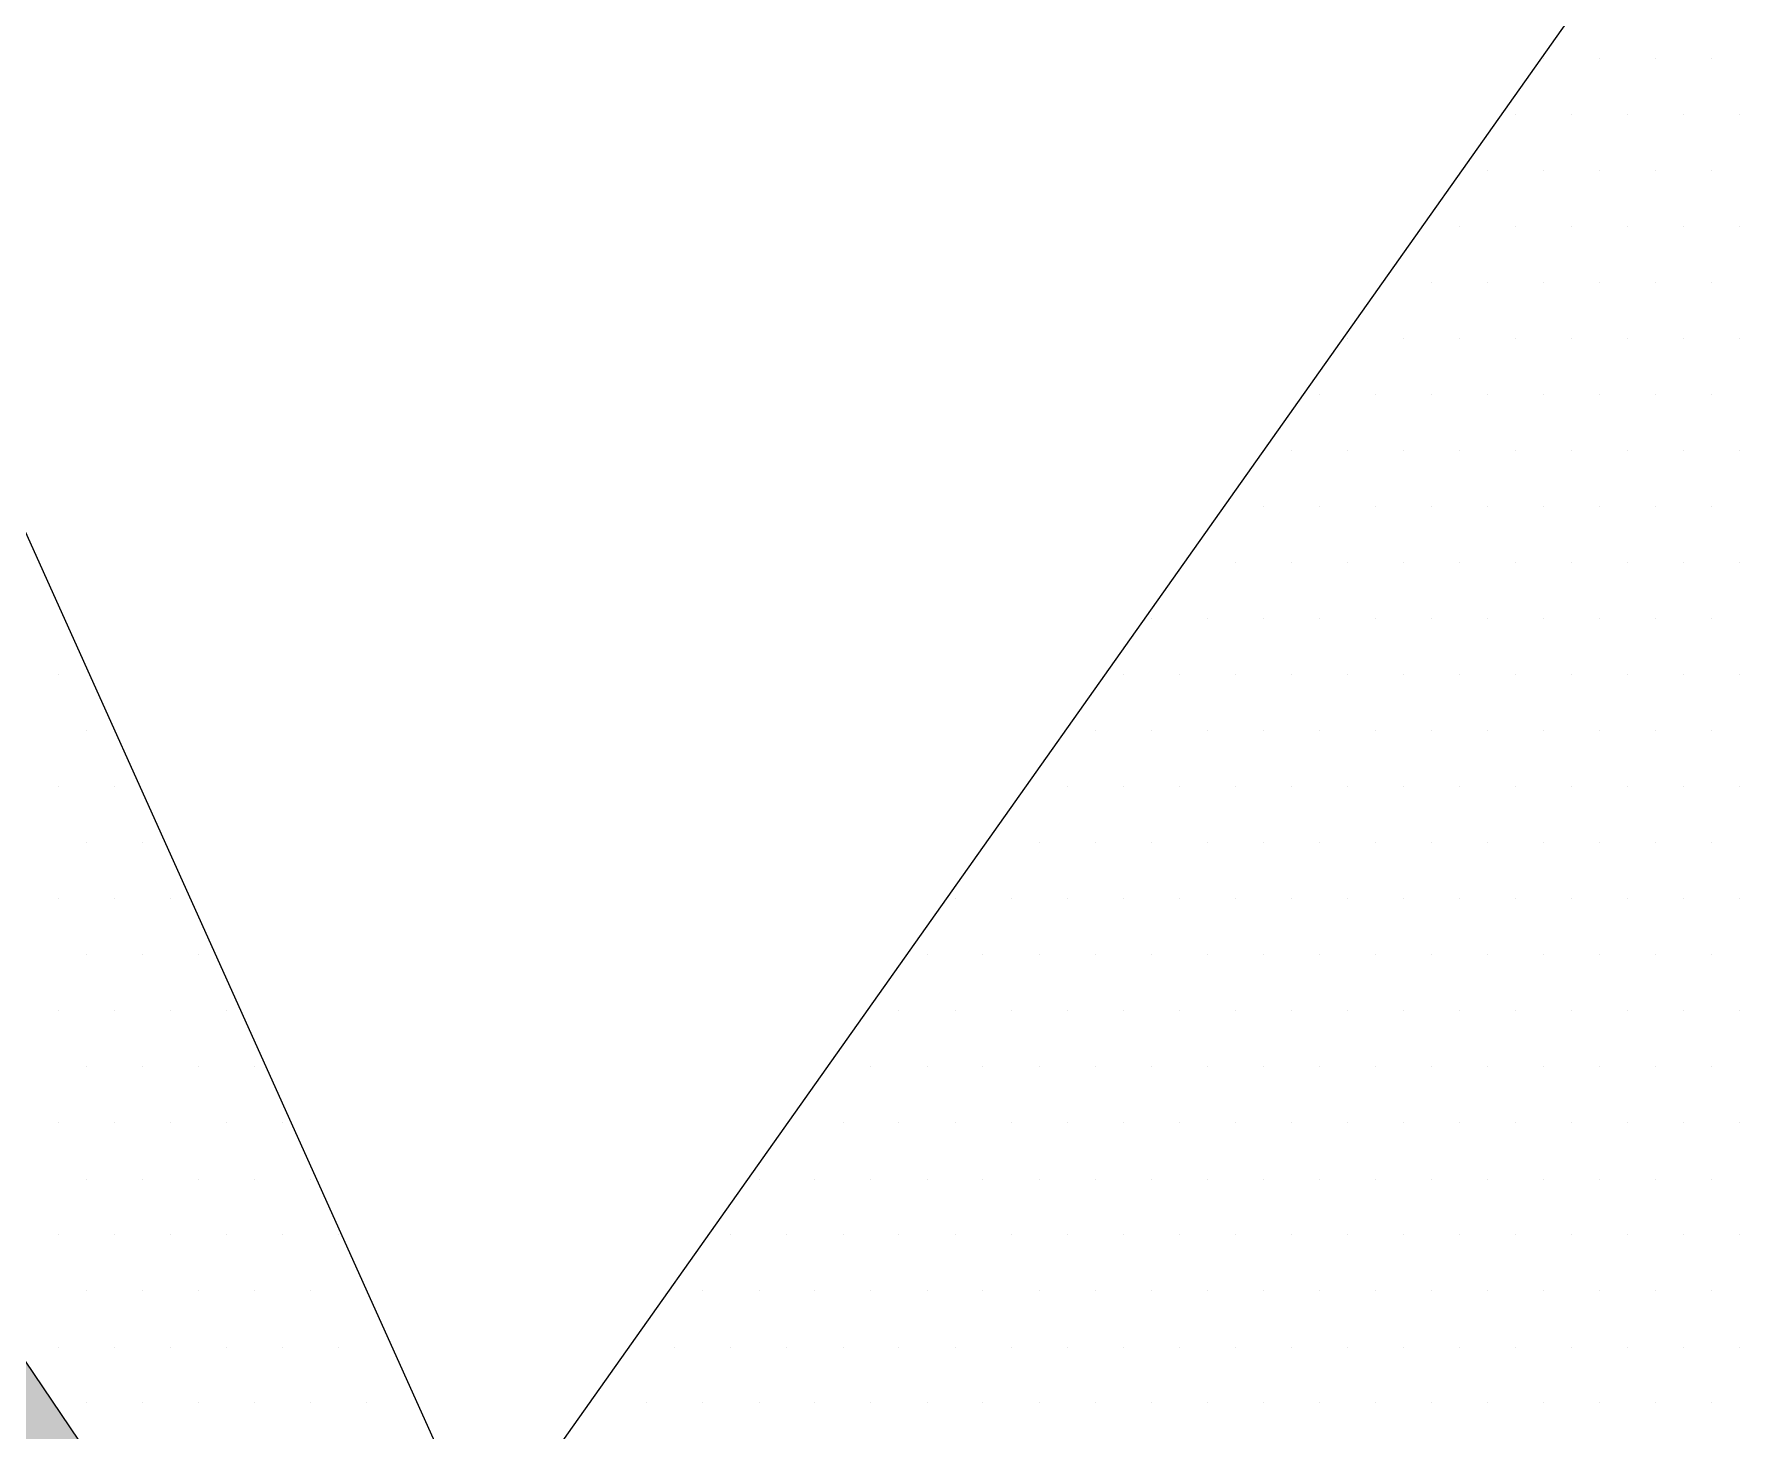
# Model space of a CAD drawing. Header units: metres. Extents: x 9606 to 9900, y 4805 to 4952.
# Drawn here: x 9864.283 to 9864.846, y 4855.007 to 4855.465 of the extents above; entities that cross this region are included whole.
import ezdxf

# ---------------------------------------------------------------- set-up
doc = ezdxf.new("R2010")
doc.units = ezdxf.units.M
doc.header["$LTSCALE"] = 2
doc.linetypes.add('CACHEX2', pattern=[0.75, 0.5, -0.25])
for name, color, linetype in [('CARTOUCHE', 7, 'Continuous'), ('LOGO', 4, 'Continuous'), ('rosace', 7, 'Continuous')]:
    doc.layers.add(name, color=color, linetype=linetype)

# ---------------------------------------------------------------- blocks, each defined once
blk = doc.blocks.new('A$C715108E3')
at = {"layer": 'LOGO', "color": 131}
for p, q in [((-9.795, 1.1627), (-9.795, 1.1627)), ((-9.7912, 1.1627), (-9.7912, 1.1627)), ((-9.699, 1.1627), (-9.699, 1.1627)), ((-9.6072, 1.1627), (-9.6072, 1.1627)), ((-9.5157, 1.1627), (-9.5157, 1.1627)), ((-9.8594, 1.0713), (-9.8594, 1.0713)), ((-9.8366, 1.0713), (-9.8366, 1.0713)), ((-9.7447, 1.0713), (-9.7447, 1.0713)), ((-9.6535, 1.0713), (-9.6535, 1.0713)), ((-9.5614, 1.0713), (-9.5614, 1.0713)), ((-9.4696, 1.0713), (-9.4696, 1.0713)), ((-9.9247, 0.9798), (-9.9247, 0.9798)), ((-9.8823, 0.9798), (-9.8823, 0.9798)), ((-9.7912, 0.9798), (-9.7912, 0.9798)), ((-9.699, 0.9798), (-9.699, 0.9798)), ((-9.6072, 0.9798), (-9.6072, 0.9798)), ((-9.5157, 0.9798), (-9.5157, 0.9798)), ((-9.9897, 0.8872), (-9.9897, 0.8872)), ((-9.9284, 0.8872), (-9.9284, 0.8872)), ((-9.8366, 0.8872), (-9.8366, 0.8872)), ((-9.7447, 0.8872), (-9.7447, 0.8872)), ((-9.6535, 0.8872), (-9.6535, 0.8872)), ((-9.5614, 0.8872), (-9.5614, 0.8872)), ((-9.4696, 0.8872), (-9.4696, 0.8872)), ((-10.0543, 0.7961), (-10.0543, 0.7961)), ((-9.9743, 0.7961), (-9.9743, 0.7961)), ((-9.8823, 0.7961), (-9.8823, 0.7961)), ((-9.7912, 0.7961), (-9.7912, 0.7961)), ((-9.699, 0.7961), (-9.699, 0.7961)), ((-9.6072, 0.7961), (-9.6072, 0.7961)), ((-9.5157, 0.7961), (-9.5157, 0.7961)), ((-10.1194, 0.7047), (-10.1194, 0.7047)), ((-10.1119, 0.7047), (-10.1119, 0.7047)), ((-10.0199, 0.7047), (-10.0199, 0.7047)), ((-9.9284, 0.7047), (-9.9284, 0.7047)), ((-9.8366, 0.7047), (-9.8366, 0.7047)), ((-9.7447, 0.7047), (-9.7447, 0.7047)), ((-9.6535, 0.7047), (-9.6535, 0.7047)), ((-9.5614, 0.7047), (-9.5614, 0.7047)), ((-9.4696, 0.7047), (-9.4696, 0.7047)), ((-10.1842, 0.6123), (-10.1842, 0.6123)), ((-10.1576, 0.6123), (-10.1576, 0.6123)), ((-10.0663, 0.6123), (-10.0663, 0.6123)), ((-9.9743, 0.6123), (-9.9743, 0.6123)), ((-9.8823, 0.6123), (-9.8823, 0.6123)), ((-9.7912, 0.6123), (-9.7912, 0.6123)), ((-9.699, 0.6123), (-9.699, 0.6123)), ((-9.6072, 0.6123), (-9.6072, 0.6123)), ((-9.5157, 0.6123), (-9.5157, 0.6123)), ((-10.2496, 0.521), (-10.2496, 0.521)), ((-10.2035, 0.521), (-10.2035, 0.521)), ((-10.1119, 0.521), (-10.1119, 0.521)), ((-10.0199, 0.521), (-10.0199, 0.521)), ((-9.9284, 0.521), (-9.9284, 0.521)), ((-9.8366, 0.521), (-9.8366, 0.521)), ((-9.7447, 0.521), (-9.7447, 0.521)), ((-9.6535, 0.521), (-9.6535, 0.521)), ((-9.5614, 0.521), (-9.5614, 0.521)), ((-9.4696, 0.521), (-9.4696, 0.521)), ((-10.3141, 0.4296), (-10.3141, 0.4296)), ((-10.2496, 0.4296), (-10.2496, 0.4296)), ((-10.1576, 0.4296), (-10.1576, 0.4296)), ((-10.0663, 0.4296), (-10.0663, 0.4296)), ((-9.9743, 0.4296), (-9.9743, 0.4296)), ((-9.8823, 0.4296), (-9.8823, 0.4296)), ((-9.7912, 0.4296), (-9.7912, 0.4296)), ((-9.699, 0.4296), (-9.699, 0.4296)), ((-9.6072, 0.4296), (-9.6072, 0.4296)), ((-9.5157, 0.4296), (-9.5157, 0.4296)), ((-10.3793, 0.3372), (-10.3793, 0.3372)), ((-10.2952, 0.3372), (-10.2952, 0.3372)), ((-10.2035, 0.3372), (-10.2035, 0.3372)), ((-10.1119, 0.3372), (-10.1119, 0.3372)), ((-10.0199, 0.3372), (-10.0199, 0.3372)), ((-9.9284, 0.3372), (-9.9284, 0.3372)), ((-9.8366, 0.3372), (-9.8366, 0.3372)), ((-9.7447, 0.3372), (-9.7447, 0.3372)), ((-9.6535, 0.3372), (-9.6535, 0.3372)), ((-9.5614, 0.3372), (-9.5614, 0.3372)), ((-9.4696, 0.3372), (-9.4696, 0.3372)), ((-10.4442, 0.2459), (-10.4442, 0.2459)), ((-10.4327, 0.2459), (-10.4327, 0.2459)), ((-10.3413, 0.2459), (-10.3413, 0.2459)), ((-10.2496, 0.2459), (-10.2496, 0.2459)), ((-10.1576, 0.2459), (-10.1576, 0.2459)), ((-10.0663, 0.2459), (-10.0663, 0.2459)), ((-9.9743, 0.2459), (-9.9743, 0.2459)), ((-9.8823, 0.2459), (-9.8823, 0.2459)), ((-9.7912, 0.2459), (-9.7912, 0.2459)), ((-9.699, 0.2459), (-9.699, 0.2459)), ((-9.6072, 0.2459), (-9.6072, 0.2459)), ((-9.5157, 0.2459), (-9.5157, 0.2459)), ((-12.2218, 0.1544), (-12.2218, 0.1544)), ((-10.5086, 0.1544), (-10.5086, 0.1544)), ((-10.479, 0.1544), (-10.479, 0.1544)), ((-10.3868, 0.1544), (-10.3868, 0.1544)), ((-10.2952, 0.1544), (-10.2952, 0.1544)), ((-10.2035, 0.1544), (-10.2035, 0.1544)), ((-10.1119, 0.1544), (-10.1119, 0.1544)), ((-10.0199, 0.1544), (-10.0199, 0.1544)), ((-9.9284, 0.1544), (-9.9284, 0.1544)), ((-9.8366, 0.1544), (-9.8366, 0.1544)), ((-9.7447, 0.1544), (-9.7447, 0.1544)), ((-9.6535, 0.1544), (-9.6535, 0.1544)), ((-9.5614, 0.1544), (-9.5614, 0.1544)), ((-9.4696, 0.1544), (-9.4696, 0.1544)), ((-12.176, 0.0618), (-12.176, 0.0618)), ((-10.574, 0.0618), (-10.574, 0.0618)), ((-10.5244, 0.0618), (-10.5244, 0.0618)), ((-10.4327, 0.0618), (-10.4327, 0.0618)), ((-10.3413, 0.0618), (-10.3413, 0.0618)), ((-10.2496, 0.0618), (-10.2496, 0.0618)), ((-10.1576, 0.0618), (-10.1576, 0.0618)), ((-10.0663, 0.0618), (-10.0663, 0.0618)), ((-9.9743, 0.0618), (-9.9743, 0.0618)), ((-9.8823, 0.0618), (-9.8823, 0.0618)), ((-9.7912, 0.0618), (-9.7912, 0.0618)), ((-9.699, 0.0618), (-9.699, 0.0618)), ((-9.6072, 0.0618), (-9.6072, 0.0618)), ((-9.5157, 0.0618), (-9.5157, 0.0618)), ((-12.2218, -0.0294), (-12.2218, -0.0294)), ((-12.1298, -0.0294), (-12.1298, -0.0294)), ((-10.6389, -0.0294), (-10.6389, -0.0294)), ((-10.5705, -0.0294), (-10.5705, -0.0294)), ((-10.479, -0.0294), (-10.479, -0.0294)), ((-10.3868, -0.0294), (-10.3868, -0.0294)), ((-10.2952, -0.0294), (-10.2952, -0.0294)), ((-10.2035, -0.0294), (-10.2035, -0.0294)), ((-10.1119, -0.0294), (-10.1119, -0.0294)), ((-10.0199, -0.0294), (-10.0199, -0.0294)), ((-9.9284, -0.0294), (-9.9284, -0.0294)), ((-9.8366, -0.0294), (-9.8366, -0.0294)), ((-9.7447, -0.0294), (-9.7447, -0.0294)), ((-9.6535, -0.0294), (-9.6535, -0.0294)), ((-9.5614, -0.0294), (-9.5614, -0.0294)), ((-9.4696, -0.0294), (-9.4696, -0.0294)), ((-12.176, -0.1218), (-12.176, -0.1218)), ((-12.0842, -0.1218), (-12.0842, -0.1218)), ((-10.7041, -0.1218), (-10.7041, -0.1218)), ((-10.6164, -0.1218), (-10.6164, -0.1218)), ((-10.5244, -0.1218), (-10.5244, -0.1218)), ((-10.4327, -0.1218), (-10.4327, -0.1218)), ((-10.3413, -0.1218), (-10.3413, -0.1218)), ((-10.2496, -0.1218), (-10.2496, -0.1218)), ((-10.1576, -0.1218), (-10.1576, -0.1218)), ((-10.0663, -0.1218), (-10.0663, -0.1218)), ((-9.9743, -0.1218), (-9.9743, -0.1218)), ((-9.8823, -0.1218), (-9.8823, -0.1218)), ((-9.7912, -0.1218), (-9.7912, -0.1218)), ((-9.699, -0.1218), (-9.699, -0.1218)), ((-9.6072, -0.1218), (-9.6072, -0.1218)), ((-9.5157, -0.1218), (-9.5157, -0.1218)), ((-12.2218, -0.2131), (-12.2218, -0.2131)), ((-12.1298, -0.2131), (-12.1298, -0.2131)), ((-12.0385, -0.2131), (-12.0385, -0.2131)), ((-10.7688, -0.2131), (-10.7688, -0.2131)), ((-10.7541, -0.2131), (-10.7541, -0.2131)), ((-10.6621, -0.2131), (-10.6621, -0.2131)), ((-10.5705, -0.2131), (-10.5705, -0.2131)), ((-10.479, -0.2131), (-10.479, -0.2131)), ((-10.3868, -0.2131), (-10.3868, -0.2131)), ((-10.2952, -0.2131), (-10.2952, -0.2131)), ((-10.2035, -0.2131), (-10.2035, -0.2131)), ((-10.1119, -0.2131), (-10.1119, -0.2131)), ((-10.0199, -0.2131), (-10.0199, -0.2131)), ((-9.9284, -0.2131), (-9.9284, -0.2131)), ((-9.8366, -0.2131), (-9.8366, -0.2131)), ((-9.7447, -0.2131), (-9.7447, -0.2131)), ((-9.6535, -0.2131), (-9.6535, -0.2131)), ((-9.5614, -0.2131), (-9.5614, -0.2131)), ((-9.4696, -0.2131), (-9.4696, -0.2131)), ((-12.176, -0.3047), (-12.176, -0.3047)), ((-12.0842, -0.3047), (-12.0842, -0.3047)), ((-11.9926, -0.3047), (-11.9926, -0.3047)), ((-10.8336, -0.3047), (-10.8336, -0.3047)), ((-10.7997, -0.3047), (-10.7997, -0.3047)), ((-10.7084, -0.3047), (-10.7084, -0.3047)), ((-10.6164, -0.3047), (-10.6164, -0.3047)), ((-10.5244, -0.3047), (-10.5244, -0.3047)), ((-10.4327, -0.3047), (-10.4327, -0.3047)), ((-10.3413, -0.3047), (-10.3413, -0.3047)), ((-10.2496, -0.3047), (-10.2496, -0.3047)), ((-10.1576, -0.3047), (-10.1576, -0.3047)), ((-10.0663, -0.3047), (-10.0663, -0.3047)), ((-9.9743, -0.3047), (-9.9743, -0.3047)), ((-9.8823, -0.3047), (-9.8823, -0.3047)), ((-9.7912, -0.3047), (-9.7912, -0.3047)), ((-9.699, -0.3047), (-9.699, -0.3047)), ((-9.6072, -0.3047), (-9.6072, -0.3047)), ((-9.5157, -0.3047), (-9.5157, -0.3047)), ((-12.2218, -0.3969), (-12.2218, -0.3969)), ((-12.1298, -0.3969), (-12.1298, -0.3969)), ((-12.0385, -0.3969), (-12.0385, -0.3969)), ((-11.9465, -0.3969), (-11.9465, -0.3969)), ((-10.8988, -0.3969), (-10.8988, -0.3969)), ((-10.846, -0.3969), (-10.846, -0.3969)), ((-10.7541, -0.3969), (-10.7541, -0.3969)), ((-10.6621, -0.3969), (-10.6621, -0.3969)), ((-10.5705, -0.3969), (-10.5705, -0.3969)), ((-10.479, -0.3969), (-10.479, -0.3969)), ((-10.3868, -0.3969), (-10.3868, -0.3969)), ((-10.2952, -0.3969), (-10.2952, -0.3969)), ((-10.2035, -0.3969), (-10.2035, -0.3969)), ((-10.1119, -0.3969), (-10.1119, -0.3969)), ((-10.0199, -0.3969), (-10.0199, -0.3969)), ((-9.9284, -0.3969), (-9.9284, -0.3969)), ((-9.8366, -0.3969), (-9.8366, -0.3969)), ((-9.7447, -0.3969), (-9.7447, -0.3969)), ((-9.6535, -0.3969), (-9.6535, -0.3969)), ((-9.5614, -0.3969), (-9.5614, -0.3969)), ((-9.4696, -0.3969), (-9.4696, -0.3969)), ((-12.176, -0.4884), (-12.176, -0.4884)), ((-12.0842, -0.4884), (-12.0842, -0.4884)), ((-11.9926, -0.4884), (-11.9926, -0.4884)), ((-11.9009, -0.4884), (-11.9009, -0.4884)), ((-10.9633, -0.4884), (-10.9633, -0.4884)), ((-10.8917, -0.4884), (-10.8917, -0.4884)), ((-10.7997, -0.4884), (-10.7997, -0.4884)), ((-10.7084, -0.4884), (-10.7084, -0.4884)), ((-10.6164, -0.4884), (-10.6164, -0.4884)), ((-10.5244, -0.4884), (-10.5244, -0.4884)), ((-10.4327, -0.4884), (-10.4327, -0.4884)), ((-10.3413, -0.4884), (-10.3413, -0.4884)), ((-10.2496, -0.4884), (-10.2496, -0.4884)), ((-10.1576, -0.4884), (-10.1576, -0.4884)), ((-10.0663, -0.4884), (-10.0663, -0.4884)), ((-9.9743, -0.4884), (-9.9743, -0.4884)), ((-9.8823, -0.4884), (-9.8823, -0.4884)), ((-9.7912, -0.4884), (-9.7912, -0.4884)), ((-9.699, -0.4884), (-9.699, -0.4884)), ((-9.6072, -0.4884), (-9.6072, -0.4884)), ((-9.5157, -0.4884), (-9.5157, -0.4884)), ((-12.2218, -0.5799), (-12.2218, -0.5799)), ((-12.1298, -0.5799), (-12.1298, -0.5799)), ((-12.0385, -0.5799), (-12.0385, -0.5799)), ((-11.9465, -0.5799), (-11.9465, -0.5799)), ((-11.8548, -0.5799), (-11.8548, -0.5799)), ((-11.0289, -0.5799), (-11.0289, -0.5799)), ((-10.9374, -0.5799), (-10.9374, -0.5799)), ((-10.846, -0.5799), (-10.846, -0.5799)), ((-10.7541, -0.5799), (-10.7541, -0.5799)), ((-10.6621, -0.5799), (-10.6621, -0.5799)), ((-10.5705, -0.5799), (-10.5705, -0.5799)), ((-10.479, -0.5799), (-10.479, -0.5799)), ((-10.3868, -0.5799), (-10.3868, -0.5799)), ((-10.2952, -0.5799), (-10.2952, -0.5799)), ((-10.2035, -0.5799), (-10.2035, -0.5799)), ((-10.1119, -0.5799), (-10.1119, -0.5799)), ((-10.0199, -0.5799), (-10.0199, -0.5799)), ((-9.9284, -0.5799), (-9.9284, -0.5799)), ((-9.8366, -0.5799), (-9.8366, -0.5799)), ((-9.7447, -0.5799), (-9.7447, -0.5799)), ((-9.6535, -0.5799), (-9.6535, -0.5799)), ((-9.5614, -0.5799), (-9.5614, -0.5799)), ((-9.4696, -0.5799), (-9.4696, -0.5799)), ((-12.176, -0.6724), (-12.176, -0.6724)), ((-12.0842, -0.6724), (-12.0842, -0.6724)), ((-11.9926, -0.6724), (-11.9926, -0.6724)), ((-11.9009, -0.6724), (-11.9009, -0.6724)), ((-11.8089, -0.6724), (-11.8089, -0.6724)), ((-11.0934, -0.6724), (-11.0934, -0.6724)), ((-11.075, -0.6724), (-11.075, -0.6724)), ((-10.9835, -0.6724), (-10.9835, -0.6724)), ((-10.8917, -0.6724), (-10.8917, -0.6724)), ((-10.7997, -0.6724), (-10.7997, -0.6724)), ((-10.7084, -0.6724), (-10.7084, -0.6724)), ((-10.6164, -0.6724), (-10.6164, -0.6724)), ((-10.5244, -0.6724), (-10.5244, -0.6724)), ((-10.4327, -0.6724), (-10.4327, -0.6724)), ((-10.3413, -0.6724), (-10.3413, -0.6724)), ((-10.2496, -0.6724), (-10.2496, -0.6724)), ((-10.1576, -0.6724), (-10.1576, -0.6724)), ((-10.0663, -0.6724), (-10.0663, -0.6724)), ((-9.9743, -0.6724), (-9.9743, -0.6724)), ((-9.8823, -0.6724), (-9.8823, -0.6724)), ((-9.7912, -0.6724), (-9.7912, -0.6724)), ((-9.699, -0.6724), (-9.699, -0.6724)), ((-9.6072, -0.6724), (-9.6072, -0.6724)), ((-9.5157, -0.6724), (-9.5157, -0.6724)), ((-12.2218, -0.7635), (-12.2218, -0.7635)), ((-12.1298, -0.7635), (-12.1298, -0.7635)), ((-12.0385, -0.7635), (-12.0385, -0.7635)), ((-11.9465, -0.7635), (-11.9465, -0.7635)), ((-11.8548, -0.7635), (-11.8548, -0.7635)), ((-11.7628, -0.7635), (-11.7628, -0.7635)), ((-11.1582, -0.7635), (-11.1582, -0.7635)), ((-11.1211, -0.7635), (-11.1211, -0.7635)), ((-11.0293, -0.7635), (-11.0293, -0.7635)), ((-10.9374, -0.7635), (-10.9374, -0.7635)), ((-10.846, -0.7635), (-10.846, -0.7635)), ((-10.7541, -0.7635), (-10.7541, -0.7635)), ((-10.6621, -0.7635), (-10.6621, -0.7635)), ((-10.5705, -0.7635), (-10.5705, -0.7635)), ((-10.479, -0.7635), (-10.479, -0.7635)), ((-10.3868, -0.7635), (-10.3868, -0.7635)), ((-10.2952, -0.7635), (-10.2952, -0.7635)), ((-10.2035, -0.7635), (-10.2035, -0.7635)), ((-10.1119, -0.7635), (-10.1119, -0.7635)), ((-10.0199, -0.7635), (-10.0199, -0.7635)), ((-9.9284, -0.7635), (-9.9284, -0.7635)), ((-9.8366, -0.7635), (-9.8366, -0.7635)), ((-9.7447, -0.7635), (-9.7447, -0.7635)), ((-9.6535, -0.7635), (-9.6535, -0.7635)), ((-9.5614, -0.7635), (-9.5614, -0.7635)), ((-9.4696, -0.7635), (-9.4696, -0.7635)), ((-12.176, -0.855), (-12.176, -0.855)), ((-12.0842, -0.855), (-12.0842, -0.855)), ((-11.9926, -0.855), (-11.9926, -0.855)), ((-11.9009, -0.855), (-11.9009, -0.855)), ((-11.8089, -0.855), (-11.8089, -0.855)), ((-11.2234, -0.855), (-11.2234, -0.855)), ((-11.1668, -0.855), (-11.1668, -0.855)), ((-11.075, -0.855), (-11.075, -0.855)), ((-10.9835, -0.855), (-10.9835, -0.855)), ((-10.8917, -0.855), (-10.8917, -0.855)), ((-10.7997, -0.855), (-10.7997, -0.855)), ((-10.7084, -0.855), (-10.7084, -0.855)), ((-10.6164, -0.855), (-10.6164, -0.855)), ((-10.5244, -0.855), (-10.5244, -0.855)), ((-10.4327, -0.855), (-10.4327, -0.855)), ((-10.3413, -0.855), (-10.3413, -0.855)), ((-10.2496, -0.855), (-10.2496, -0.855)), ((-10.1576, -0.855), (-10.1576, -0.855)), ((-10.0663, -0.855), (-10.0663, -0.855)), ((-9.9743, -0.855), (-9.9743, -0.855)), ((-9.8823, -0.855), (-9.8823, -0.855)), ((-9.7912, -0.855), (-9.7912, -0.855)), ((-9.699, -0.855), (-9.699, -0.855)), ((-9.6072, -0.855), (-9.6072, -0.855)), ((-9.5157, -0.855), (-9.5157, -0.855)), ((-12.2218, -0.9474), (-12.2218, -0.9474)), ((-12.1298, -0.9474), (-12.1298, -0.9474)), ((-12.0385, -0.9474), (-12.0385, -0.9474)), ((-11.9465, -0.9474), (-11.9465, -0.9474)), ((-11.8548, -0.9474), (-11.8548, -0.9474)), ((-11.7628, -0.9474), (-11.7628, -0.9474)), ((-11.2881, -0.9474), (-11.2881, -0.9474)), ((-11.2126, -0.9474), (-11.2126, -0.9474)), ((-11.1211, -0.9474), (-11.1211, -0.9474)), ((-11.0293, -0.9474), (-11.0293, -0.9474)), ((-10.9374, -0.9474), (-10.9374, -0.9474)), ((-10.846, -0.9474), (-10.846, -0.9474)), ((-10.7541, -0.9474), (-10.7541, -0.9474)), ((-10.6621, -0.9474), (-10.6621, -0.9474)), ((-10.5705, -0.9474), (-10.5705, -0.9474)), ((-10.479, -0.9474), (-10.479, -0.9474)), ((-10.3868, -0.9474), (-10.3868, -0.9474)), ((-10.2952, -0.9474), (-10.2952, -0.9474)), ((-10.2035, -0.9474), (-10.2035, -0.9474)), ((-10.1119, -0.9474), (-10.1119, -0.9474)), ((-10.0199, -0.9474), (-10.0199, -0.9474)), ((-9.9284, -0.9474), (-9.9284, -0.9474)), ((-9.8366, -0.9474), (-9.8366, -0.9474)), ((-9.7447, -0.9474), (-9.7447, -0.9474)), ((-9.6535, -0.9474), (-9.6535, -0.9474)), ((-9.5614, -0.9474), (-9.5614, -0.9474)), ((-9.4696, -0.9474), (-9.4696, -0.9474)), ((-12.176, -1.0386), (-12.176, -1.0386)), ((-12.0842, -1.0386), (-12.0842, -1.0386)), ((-11.9926, -1.0386), (-11.9926, -1.0386)), ((-11.9009, -1.0386), (-11.9009, -1.0386)), ((-11.8089, -1.0386), (-11.8089, -1.0386)), ((-11.7173, -1.0386), (-11.7173, -1.0386)), ((-11.3535, -1.0386), (-11.3535, -1.0386)), ((-11.3501, -1.0386), (-11.3501, -1.0386)), ((-11.2587, -1.0386), (-11.2587, -1.0386)), ((-11.1668, -1.0386), (-11.1668, -1.0386)), ((-11.075, -1.0386), (-11.075, -1.0386)), ((-10.9835, -1.0386), (-10.9835, -1.0386)), ((-10.8917, -1.0386), (-10.8917, -1.0386)), ((-10.7997, -1.0386), (-10.7997, -1.0386)), ((-10.7084, -1.0386), (-10.7084, -1.0386)), ((-10.6164, -1.0386), (-10.6164, -1.0386)), ((-10.5244, -1.0386), (-10.5244, -1.0386)), ((-10.4327, -1.0386), (-10.4327, -1.0386)), ((-10.3413, -1.0386), (-10.3413, -1.0386)), ((-10.2496, -1.0386), (-10.2496, -1.0386)), ((-10.1576, -1.0386), (-10.1576, -1.0386)), ((-10.0663, -1.0386), (-10.0663, -1.0386)), ((-9.9743, -1.0386), (-9.9743, -1.0386)), ((-9.8823, -1.0386), (-9.8823, -1.0386)), ((-9.7912, -1.0386), (-9.7912, -1.0386)), ((-9.699, -1.0386), (-9.699, -1.0386)), ((-9.6072, -1.0386), (-9.6072, -1.0386)), ((-9.5157, -1.0386), (-9.5157, -1.0386))]:
    blk.add_line(p, q, dxfattribs=at)
blk.add_lwpolyline([(-17.4242, -1.4573), (-18.4152, -2.5691), (-18.6566, -2.9311), (-18.705, -3.0278), (-11.9873, -3.7284), (-11.0696, -3.3901), (-10.6346, -2.9311), (-6.8859, 2.3168), (-8.5773, 2.3168), (-9.0123, 2.2688), (-11.5252, -1.2823), (-12.7091, 1.3505), (-13.4102, 1.1331), (-14.1349, 0.795), (-14.1589, 0.6743), (-12.951, -2.0066)], close=True, dxfattribs=at)
blk = doc.blocks.new('A$C581E6685')
at = {"layer": 'rosace'}
blk.add_hatch(color=142, dxfattribs=at).paths.add_polyline_path([(-45.3965, 37.4846), (-39.5666, 28.8703), (-39.344, 28.5414), (-39.8519, 24.2064), (-36.9477, 25.4853), (-26.3566, 30.2032), (-36.1863, 24.0789), (-38.2746, 22.2236), (-38.1337, 21.2132), (-33.6363, 11.1845), (-39.5393, 21.4709), (-40.6525, 23.2405), (-42.0615, 23.3525), (-53.1072, 18.3767), (-43.3972, 24.4856), (-40.4756, 26.2259), (-40.684, 26.8894)])
at = {"layer": 'rosace', "color": 142}
blk.add_lwpolyline([(-45.3965, 37.4846), (-39.3434, 28.5414), (-39.8519, 24.2064), (-36.9477, 25.4853), (-26.3566, 30.2032), (-36.1857, 24.0789), (-38.2739, 22.2236), (-38.1337, 21.2132), (-33.6358, 11.1845), (-39.5393, 21.4709), (-40.6518, 23.2405), (-42.0615, 23.3525), (-53.1072, 18.3767), (-43.3964, 24.4856), (-40.4756, 26.2259), (-40.6836, 26.8894)], close=True, dxfattribs=at)
at = {"layer": 'rosace', "color": 32, "linetype": 'CACHEX2', "ltscale": 1.5}
blk.add_ellipse((-38.0538, 23.8138), major_axis=(-19.0311, -3.534), ratio=0.590567, dxfattribs=at)
at = {"layer": 'rosace', "color": 32}
blk.add_ellipse((-37.6144, 23.8499), major_axis=(-13.5768, -4.2839), ratio=0.791971, dxfattribs=at)
at = {"layer": 'CARTOUCHE'}
blk.add_blockref('A$C715108E3', (-31.6739, 36.3189), dxfattribs=at)

msp = doc.modelspace()

# ---------------------------------------------------------------- block references
at = {"layer": 'CARTOUCHE', "xscale": 0.2, "yscale": 0.2, "zscale": 0.2}
msp.add_blockref('A$C581E6685', (9873.0705, 4847.96026), dxfattribs=at)

doc.saveas('drawing.dxf')
